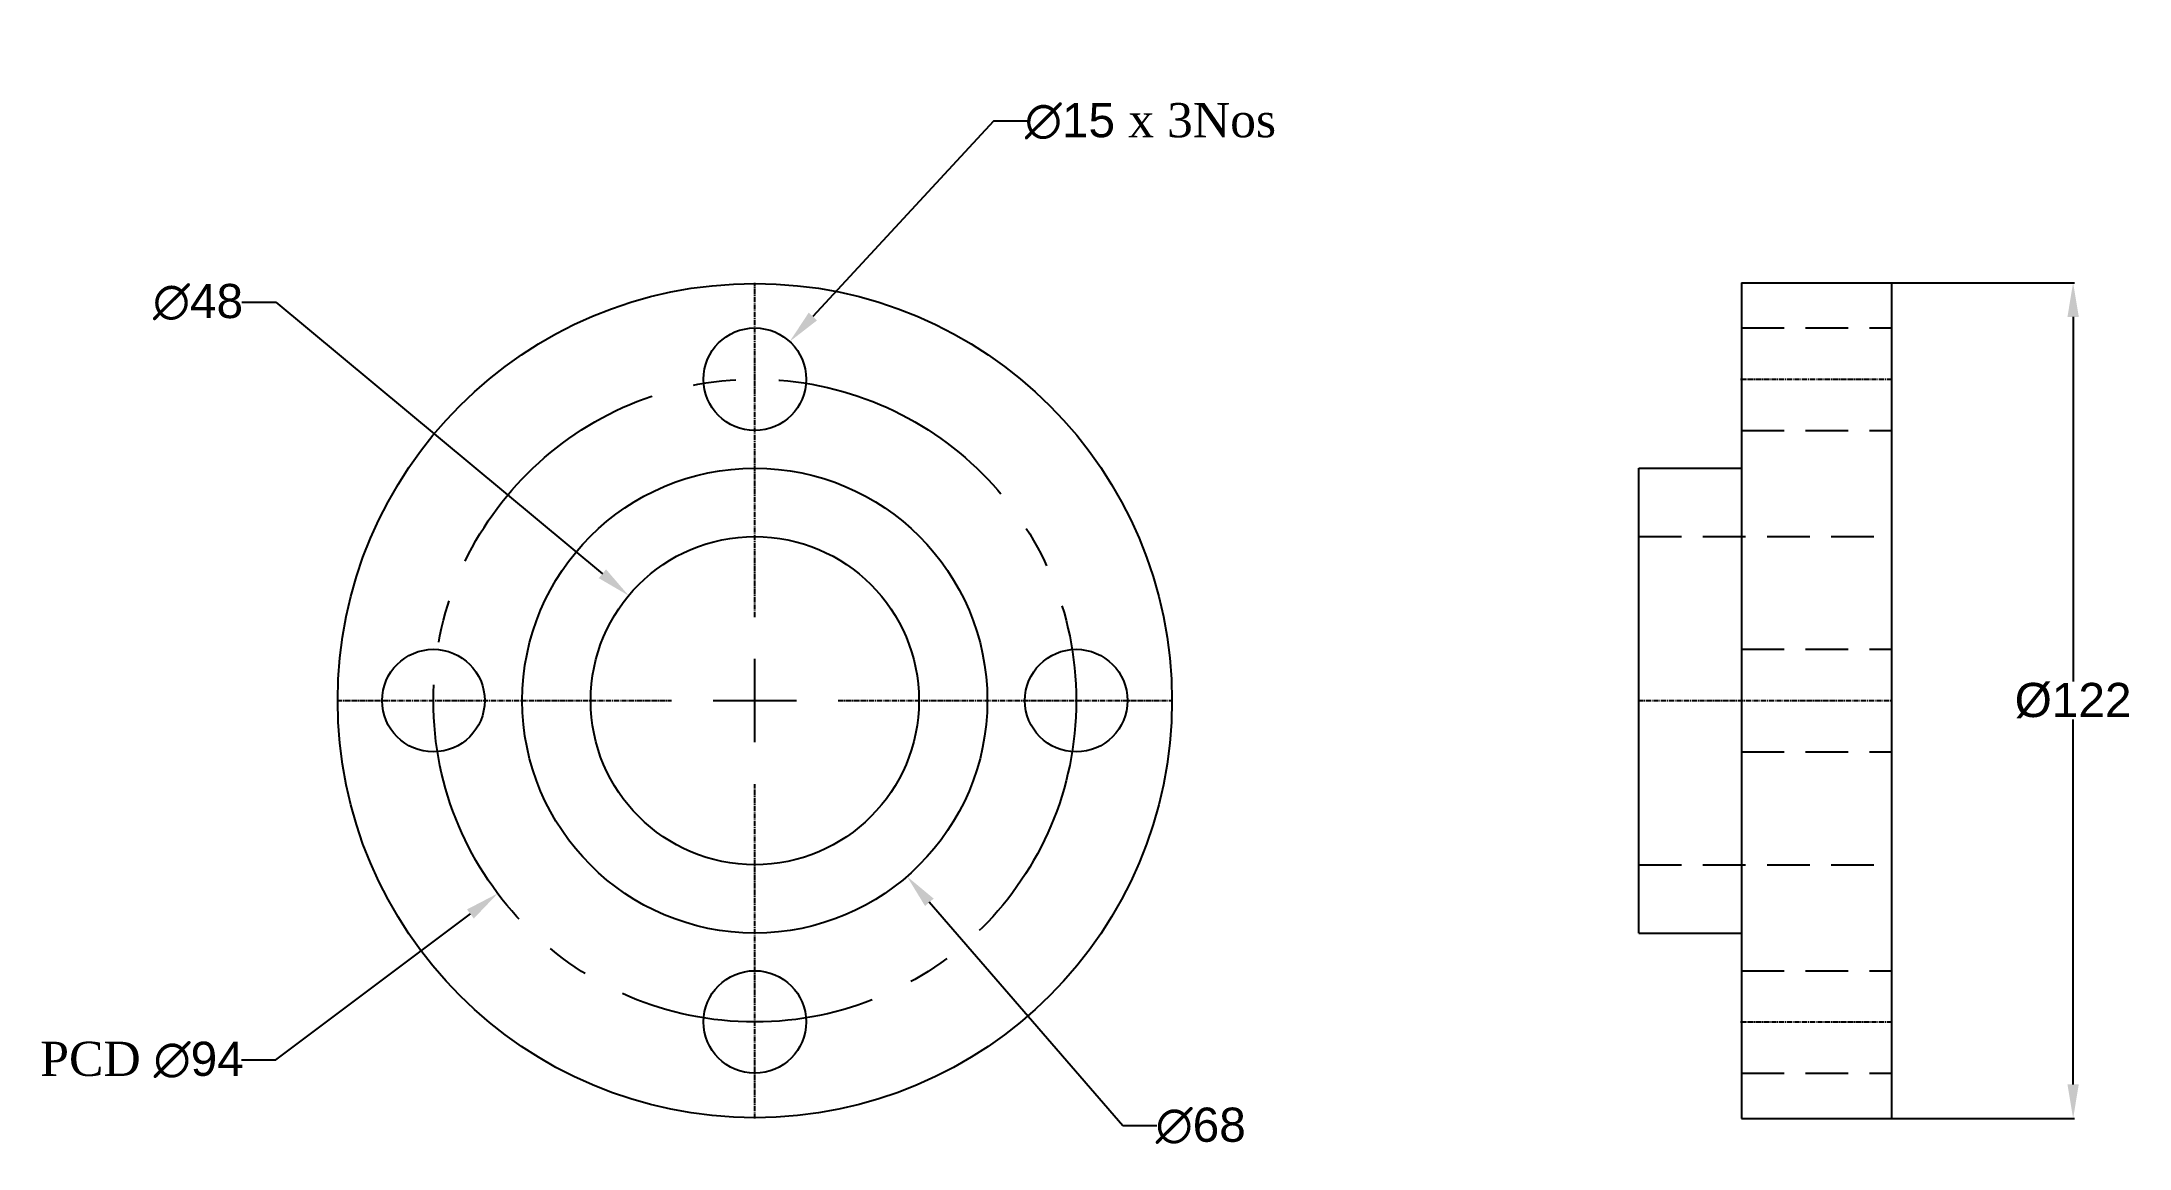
# Model space of a CAD drawing. Header units: millimetres. Extents: x 43 to 348, y 38 to 200.
import ezdxf

# ---------------------------------------------------------------- set-up
doc = ezdxf.new("R2010")
doc.units = ezdxf.units.MM
doc.header["$MEASUREMENT"] = 0
doc.linetypes.add('CENTER2', pattern=[1.125, 0.75, -0.125, 0.125, -0.125])
doc.linetypes.add('HIDDEN2', pattern=[0.1875, 0.125, -0.0625])
doc.styles.get("Standard").update_dxf_attribs({"font": 'Arial.ttf'})
doc.dimstyles.get("Standard").update_dxf_attribs({"dimtxt": 0.18, "dimasz": 0.18, "dimexe": 0.18, "dimexo": 0.0625, "dimgap": 0.09, "dimtad": 0, "dimtih": 1, "dimtoh": 1, "dimdec": 4, "dimzin": 0, "dimdsep": 46, "dimtxsty": 'Standard', "dimcen": 0.09, "dimadec": 0, "dimazin": 0, "dimtfac": 1, "dimtdec": 4, "dimtofl": 0, "dimtmove": 0, "dimatfit": 3, "dimfxl": 1, "dimtolj": 1, "dimtzin": 0, "dimarcsym": 0})

# ---------------------------------------------------------------- blocks, each defined once
blk = doc.blocks.new('*U1')
at = {"color": 0, "linetype": 'CENTER2', "transparency": 16777216}
for p, q in [((0, 12.2), (0, 61.12)), ((-61.12, 0), (-12.2, 0)), ((12.2, 0), (61.12, 0)), ((0, -61.12), (0, -12.2))]:
    blk.add_line(p, q, dxfattribs=at)
at = {"color": 0, "linetype": 'Continuous', "transparency": 16777216}
for p, q in [((0, -6.1), (0, 6.1)), ((-6.1, 0), (6.1, 0))]:
    blk.add_line(p, q, dxfattribs=at)
blk = doc.blocks.new('*U3')
at = {"color": 0, "linetype": 'CENTER2', "transparency": 16777216}
blk.add_line((-11.12, 0), (11.12, 0), dxfattribs=at)
blk = doc.blocks.new('*U4')
at = {"color": 0, "linetype": 'CENTER2', "transparency": 16777216}
blk.add_line((-11.12, 0), (11.12, 0), dxfattribs=at)
blk = doc.blocks.new('*U5')
at = {"color": 0, "linetype": 'CENTER2', "transparency": 16777216}
blk.add_line((-18.62, 0), (18.62, 0), dxfattribs=at)
blk = doc.blocks.new('*D11')
at = {"color": 0, "lineweight": -2, "transparency": 16777216}
for p, q in [((72.24, 161.89), (77.24, 161.89)), ((77.24, 161.89), (124.97, 122.16)), ((147.17, 103.61), (147.35, 103.61)), ((147.26, 103.52), (147.26, 103.7))]:
    blk.add_line(p, q, dxfattribs=at)
at = {"color": 0, "transparency": 16777216}
blk.add_solid([(125.51, 122.8), (124.44, 121.52), (128.82, 118.96)], dxfattribs=at)
at = {"layer": 'Defpoints', "color": 0, "transparency": 16777216}
for p in [(128.82, 118.96), (165.71, 88.26)]:
    blk.add_point(p, dxfattribs=at)
at = {"color": 0, "transparency": 16777216, "insert": (65.84, 161.89), "char_height": 5, "attachment_point": 5}
blk.add_mtext('\\A1;∅48', dxfattribs=at)
blk = doc.blocks.new('*D12')
at = {"color": 0, "lineweight": -2, "transparency": 16777216}
for p, q in [((313.59, 164.73), (340.22, 164.73)), ((340.04, 159.73), (340.04, 106.39)), ((340.04, 47.49), (340.04, 100.83)), ((313.59, 42.49), (340.22, 42.49))]:
    blk.add_line(p, q, dxfattribs=at)
at = {"color": 0, "transparency": 16777216}
for points in [[(339.21, 159.73), (340.87, 159.73), (340.04, 164.73)], [(339.21, 47.49), (340.87, 47.49), (340.04, 42.49)]]:
    blk.add_solid(points, dxfattribs=at)
at = {"layer": 'Defpoints', "color": 0, "transparency": 16777216}
for p in [(313.53, 164.73), (313.53, 42.49), (340.04, 42.49)]:
    blk.add_point(p, dxfattribs=at)
at = {"color": 0, "transparency": 16777216, "insert": (340.04, 103.61), "char_height": 5, "attachment_point": 5}
blk.add_mtext('\\A1;%%C122', dxfattribs=at)
blk = doc.blocks.new('*D13')
at = {"color": 0, "lineweight": -2, "transparency": 16777216}
for p, q in [((182.17, 188.34), (155.75, 159.79)), ((187.17, 188.34), (182.17, 188.34)), ((147.17, 150.61), (147.35, 150.61)), ((147.26, 150.52), (147.26, 150.7))]:
    blk.add_line(p, q, dxfattribs=at)
at = {"color": 0, "transparency": 16777216}
blk.add_solid([(155.14, 160.35), (156.36, 159.22), (152.36, 156.12)], dxfattribs=at)
at = {"layer": 'Defpoints', "color": 0, "transparency": 16777216}
for p in [(152.36, 156.12), (142.17, 145.1)]:
    blk.add_point(p, dxfattribs=at)
at = {"color": 0, "transparency": 16777216, "insert": (205.12, 188.34), "char_height": 5, "attachment_point": 5}
blk.add_mtext('\\A1;∅15 {\\fTimes New Roman|b0|i0|c0|p0;x 3Nos}', dxfattribs=at)
blk = doc.blocks.new('*D14')
at = {"color": 0, "lineweight": -2, "transparency": 16777216}
for p, q in [((147.17, 103.61), (147.35, 103.61)), ((147.26, 103.52), (147.26, 103.7)), ((77.21, 51.06), (105.67, 72.41)), ((72.21, 51.06), (77.21, 51.06))]:
    blk.add_line(p, q, dxfattribs=at)
at = {"color": 0, "transparency": 16777216}
blk.add_solid([(105.17, 73.07), (106.17, 71.74), (109.67, 75.41)], dxfattribs=at)
at = {"layer": 'Defpoints', "color": 0, "transparency": 16777216}
for p in [(184.86, 131.81), (109.67, 75.41)]:
    blk.add_point(p, dxfattribs=at)
at = {"color": 0, "transparency": 16777216, "insert": (57.65, 51.06), "char_height": 5, "attachment_point": 5}
blk.add_mtext('\\A1;{\\fTimes New Roman|b0|i0|c0|p0;PCD }∅94', dxfattribs=at)
blk = doc.blocks.new('*D15')
at = {"color": 0, "lineweight": -2, "transparency": 16777216}
for p, q in [((147.17, 103.61), (147.35, 103.61)), ((147.26, 103.52), (147.26, 103.7)), ((201.07, 41.42), (172.78, 74.12)), ((206.07, 41.42), (201.07, 41.42))]:
    blk.add_line(p, q, dxfattribs=at)
at = {"color": 0, "transparency": 16777216}
blk.add_solid([(173.41, 74.66), (172.15, 73.57), (169.51, 77.9)], dxfattribs=at)
at = {"layer": 'Defpoints', "color": 0, "transparency": 16777216}
for p in [(125.02, 129.32), (169.51, 77.9)]:
    blk.add_point(p, dxfattribs=at)
at = {"color": 0, "transparency": 16777216, "insert": (212.47, 41.42), "char_height": 5, "attachment_point": 5}
blk.add_mtext('\\A1;∅68', dxfattribs=at)

msp = doc.modelspace()

# ---------------------------------------------------------------- linework, layer by layer
at = {"linetype": 'ByBlock'}
for p, q in [((291.53, 164.73), (313.53, 164.73)), ((276.53, 137.61), (291.53, 137.61)), ((276.53, 69.61), (291.53, 69.61)), ((291.53, 42.49), (313.53, 42.49))]:
    msp.add_line(p, q, dxfattribs=at)
for p, q in [((291.53, 164.73), (291.53, 42.49)), ((313.53, 42.49), (313.53, 164.73)), ((276.53, 69.61), (276.53, 137.61))]:
    msp.add_line(p, q)
at = {"linetype": 'HIDDEN2', "ltscale": 50}
for p, q in [((291.53, 158.11), (313.53, 158.11)), ((291.53, 143.11), (313.53, 143.11)), ((276.53, 127.61), (313.53, 127.61)), ((291.53, 111.11), (313.53, 111.11)), ((291.53, 96.11), (313.53, 96.11)), ((276.53, 79.61), (313.53, 79.61)), ((291.53, 64.11), (313.53, 64.11)), ((291.53, 49.11), (313.53, 49.11))]:
    msp.add_line(p, q, dxfattribs=at)
for radius in [61, 34, 24]:
    msp.add_circle((147.26, 103.61), radius)
at = {"linetype": 'ByBlock'}
for centre in [(147.26, 150.61), (100.26, 103.61), (194.26, 103.61), (147.26, 56.61)]:
    msp.add_circle(centre, 7.5, dxfattribs=at)
at = {"linetype": 'CENTER2', "ltscale": 50}
msp.add_circle((147.26, 103.61), 47, dxfattribs=at)

# ---------------------------------------------------------------- block references
at = {"linetype": 'CENTER2'}
for name, p in [('*U1', (147.26, 103.61)), ('*U3', (302.53, 150.61)), ('*U5', (295.03, 103.61)), ('*U4', (302.53, 56.61))]:
    msp.add_blockref(name, p, dxfattribs=at)

# ---------------------------------------------------------------- dimensions: what is measured, and where the dimension line sits
for p1, p2, text, picture, middle in [((142.17, 145.1), (152.36, 156.12), '<> {\\fTimes New Roman|b0|i0|c0|p0;x 3Nos}', '*D13', (205.12, 188.34)), ((184.86, 131.81), (109.67, 75.41), '{\\fTimes New Roman|b0|i0|c0|p0;PCD }<>', '*D14', (57.65, 51.06))]:
    dim = msp.add_diameter_dim_2p(p1=p1, p2=p2, text=text, dimstyle='Standard', override={"dimtxt": 5, "dimasz": 5, "dimdec": 0, "dimtdec": 0})
    dim.commit()
    dim.dimension.update_dxf_attribs({"geometry": picture, "text_midpoint": middle, "dimtype": 163})
for p1, p2, picture, middle in [((165.71, 88.26), (128.82, 118.96), '*D11', (65.84, 161.89)), ((125.02, 129.32), (169.51, 77.9), '*D15', (212.47, 41.42))]:
    dim = msp.add_diameter_dim_2p(p1=p1, p2=p2, dimstyle='Standard', override={"dimtxt": 5, "dimasz": 5, "dimdec": 0, "dimtdec": 0})
    dim.commit()
    dim.dimension.update_dxf_attribs({"geometry": picture, "text_midpoint": middle, "dimtype": 163})
dim = msp.add_linear_dim(base=(340.04, 42.49), p1=(313.53, 164.73), p2=(313.53, 42.49), angle=90, text='%%C<>', dimstyle='Standard', override={"dimtxt": 5, "dimasz": 5, "dimdec": 0, "dimtdec": 0})
dim.commit()
dim.dimension.update_dxf_attribs({"geometry": '*D12', "text_midpoint": (340.04, 103.61)})

doc.saveas('drawing.dxf')
